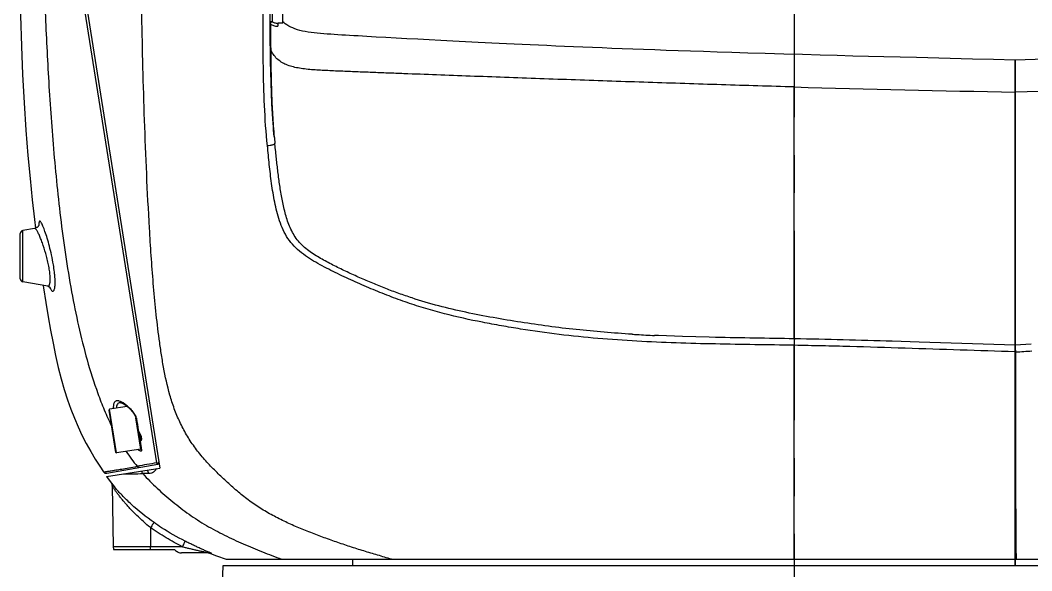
# Model space of a CAD drawing. Header units: millimetres. Extents: x 4086 to 8300, y 123 to 1549.
# Drawn here: x 7121.56 to 7161.62, y 682.78 to 704.57 of the extents above; entities that cross this region are included whole.
import ezdxf

# ---------------------------------------------------------------- set-up
doc = ezdxf.new("R2010")
doc.units = ezdxf.units.MM
doc.linetypes.add('CENTER', pattern=[0.6, 0.375, -0.075, 0.075, -0.075])
doc.layers.add('中心线', color=7, linetype='Continuous')
doc.layers.add('外形图', color=7, linetype='Continuous')

msp = doc.modelspace()

# ---------------------------------------------------------------- linework, layer by layer
at = {"layer": '中心线', "linetype": 'CENTER', "ltscale": 20}
msp.add_line((7152.2176, 840.2368), (7152.2176, 620.6318), dxfattribs=at)
at = {"layer": '外形图'}
for p, q in [((7131.9676, 704.4551), (7131.9676, 735.7355)), ((7123.7269, 708.0943), (7127.0926, 686.8443)), ((7126.9685, 687.0524), (7123.6765, 707.838)), ((7131.4627, 704.461), (7131.4627, 704.4605)), ((7131.7685, 704.4175), (7131.7673, 704.4205)), ((7131.769, 704.4162), (7131.7685, 704.4175)), ((7131.9676, 704.4551), (7131.778, 704.4518)), ((7131.782, 704.446), (7131.7908, 704.452)), ((7136.048, 703.8876), (7135.6612, 703.9091)), ((7136.4534, 703.8652), (7136.048, 703.8876)), ((7136.8754, 703.8422), (7136.4534, 703.8652)), ((7137.3115, 703.8186), (7136.8754, 703.8422)), ((7137.7612, 703.7947), (7137.3115, 703.8186)), ((7138.2248, 703.7703), (7137.7612, 703.7947)), ((7138.703, 703.7455), (7138.2248, 703.7703)), ((7160.9676, 691.7082), (7160.9676, 702.9916)), ((7160.9676, 702.9908), (7160.9676, 691.7075)), ((7152.2176, 691.9624), (7152.2176, 701.9326)), ((7131.6235, 699.9646), (7131.6269, 699.9311)), ((7131.625, 699.95), (7131.6269, 699.9311)), ((7131.6508, 699.7102), (7131.6509, 699.7092)), ((7122.1342, 696.3327), (7121.6708, 696.251)), ((7121.5675, 694.3376), (7121.5675, 696.1279)), ((7121.6708, 694.2145), (7121.6708, 696.251)), ((7122.6534, 694.0413), (7121.6708, 694.2145)), ((7146.8064, 692.089), (7146.6854, 692.0946)), ((7146.8443, 692.0873), (7146.8064, 692.089)), ((7152.2176, 683.2368), (7152.2176, 691.7039)), ((7161.6068, 691.7483), (7160.9676, 691.7068)), ((7160.9676, 682.9868), (7160.9676, 691.7075)), ((7160.9676, 691.7069), (7160.9676, 682.9868)), ((7160.9676, 691.4424), (7160.9897, 691.4425)), ((7125.3492, 687.4636), (7125.0833, 689.1426)), ((7125.8017, 689.2817), (7125.1041, 689.1712)), ((7125.3778, 687.4428), (7125.1041, 689.1712)), ((7126.1437, 688.8376), (7126.1448, 688.8331)), ((7126.1448, 688.8331), (7126.1448, 688.8328)), ((7126.3408, 687.5953), (7126.1448, 688.8331)), ((7126.3316, 687.9735), (7126.2868, 688.2564)), ((7126.3107, 687.9072), (7126.3684, 687.5507)), ((7126.3617, 687.9783), (7126.3316, 687.9735)), ((7126.3408, 687.5953), (7125.3778, 687.4428)), ((7124.9764, 686.5092), (7127.0926, 686.8443)), ((7124.9908, 686.6399), (7127.0186, 686.9974)), ((7124.9764, 686.5092), (7125.1243, 686.314)), ((7126.6661, 686.6301), (7126.4184, 686.6253)), ((7125.2017, 686.1461), (7125.2438, 683.7325)), ((7126.7177, 684.4889), (7126.7178, 683.7325)), ((7127.985, 683.7325), (7125.2438, 683.7325)), ((7127.6866, 683.6118), (7125.2773, 683.6118)), ((7126.7178, 683.6118), (7126.7178, 683.7325)), ((7129.0408, 683.4868), (7127.9472, 683.4868)), ((7129.001, 683.4868), (7129.0211, 683.486)), ((7129.0211, 683.486), (7129.0411, 683.4836)), ((7129.094, 683.4689), (7129.1328, 683.4691)), ((7129.7172, 683.2368), (7160.9676, 683.2368)), ((7134.7176, 683.2368), (7134.7176, 682.9868)), ((7160.9676, 683.2368), (7174.7179, 683.2368)), ((7129.5208, 680.1086), (7129.5961, 682.9868)), ((7129.5961, 682.9868), (7174.839, 682.9868))]:
    msp.add_line(p, q, dxfattribs=at)
for points in [[(7121.5668, 707.9188), (7121.5651, 707.6523), (7121.5641, 706.1168), (7121.5802, 704.7549), (7121.6117, 703.5526), (7121.6576, 702.4243), (7121.7191, 701.3006), (7121.792, 700.2232), (7121.8713, 699.2238), (7121.9532, 698.3116), (7122.0372, 697.4695), (7122.1235, 696.6832), (7122.1646, 696.3404)], [(7131.7655, 704.4163), (7131.7664, 704.4128), (7131.7664, 704.4131), (7131.7672, 704.4207), (7131.7719, 704.4336), (7131.7814, 704.4456), (7131.782, 704.446)], [(7135.6612, 703.9091), (7135.293, 703.93), (7135.1157, 703.9401), (7134.9427, 703.9502), (7134.7741, 703.96), (7134.61, 703.9698), (7134.4503, 703.9794), (7134.2954, 703.9889), (7134.1452, 703.9983), (7133.9997, 704.0077), (7133.8586, 704.0173), (7133.7215, 704.0272), (7133.588, 704.0376), (7133.4576, 704.0486), (7133.3303, 704.0604), (7133.2059, 704.0732), (7133.0849, 704.0877), (7132.9674, 704.1044), (7132.8537, 704.1236), (7132.7441, 704.1459), (7132.6392, 704.1713), (7132.5397, 704.2001), (7132.4459, 704.232), (7132.3582, 704.2669), (7132.2763, 704.3047), (7132.2001, 704.3452), (7132.1291, 704.3883), (7132.0629, 704.434), (7132.0008, 704.4825), (7131.9676, 704.5117)], [(7172.545, 704.4835), (7172.3029, 704.1907), (7171.6941, 703.8897), (7171.0546, 703.7533), (7170.4945, 703.6594), (7170.0238, 703.5844), (7169.602, 703.5221), (7169.2606, 703.476), (7169.0027, 703.4442), (7168.6977, 703.4101), (7168.2687, 703.3669), (7167.6854, 703.3151), (7166.9622, 703.2594), (7166.1147, 703.2034), (7165.2408, 703.1538), (7164.2634, 703.1062), (7163.077, 703.0575), (7161.7535, 703.013), (7160.9676, 702.9908)], [(7157.0573, 703.092), (7155.7724, 703.125), (7155.1577, 703.141), (7154.5419, 703.1573), (7153.9115, 703.1741), (7153.2511, 703.1921), (7152.5468, 703.2116), (7151.8055, 703.2327), (7151.0673, 703.2543), (7150.3742, 703.2751), (7149.7467, 703.2945), (7149.1693, 703.3128), (7148.629, 703.3303), (7148.1158, 703.3474), (7147.6228, 703.3642), (7147.1482, 703.3807), (7146.6904, 703.397), (7146.2479, 703.4131), (7145.8193, 703.429), (7145.4035, 703.4447), (7144.9995, 703.4604), (7144.6061, 703.4759), (7144.2225, 703.4913), (7143.8477, 703.5067), (7143.481, 703.522), (7143.1217, 703.5372), (7142.77, 703.5524), (7142.4258, 703.5675), (7142.0893, 703.5825), (7141.7606, 703.5974), (7141.4398, 703.6121), (7141.1272, 703.6266), (7140.8233, 703.6409), (7140.5289, 703.6549), (7140.2449, 703.6686), (7139.9713, 703.6819), (7139.7065, 703.695), (7139.4487, 703.7078), (7139.1962, 703.7205), (7138.9477, 703.733), (7138.703, 703.7455)], [(7160.9676, 702.9916), (7160.1039, 703.0141), (7159.2783, 703.0353), (7157.0573, 703.092)], [(7131.6763, 699.4376), (7131.667, 699.5347), (7131.6509, 699.7092)], [(7122.306, 696.4764), (7122.306, 696.4766), (7122.3056, 696.4751), (7122.3046, 696.4717), (7122.3029, 696.4665), (7122.3003, 696.4598), (7122.2967, 696.4518), (7122.2921, 696.4428), (7122.2862, 696.4328), (7122.2788, 696.4219), (7122.2696, 696.4102), (7122.2586, 696.398), (7122.2455, 696.3856), (7122.2303, 696.3735), (7122.2131, 696.3621), (7122.194, 696.3518), (7122.1735, 696.3432), (7122.1519, 696.3365), (7122.1341, 696.3326)], [(7122.4711, 694.0734), (7122.4843, 693.9848), (7122.5771, 693.3972), (7122.6708, 692.8372), (7122.766, 692.3022), (7122.8637, 691.79), (7122.9653, 691.2989), (7123.0723, 690.8276), (7123.1858, 690.3776), (7123.3061, 689.9506), (7123.4332, 689.5484), (7123.5669, 689.171), (7123.7071, 688.8157), (7123.8541, 688.4781), (7124.0102, 688.149), (7124.1781, 687.8214), (7124.3548, 687.5005), (7124.5351, 687.196), (7124.7123, 686.9177), (7124.867, 686.691)], [(7122.6534, 694.0413), (7122.6695, 694.0378), (7122.687, 694.0324), (7122.702, 694.0263), (7122.7147, 694.0198), (7122.7253, 694.0135), (7122.7339, 694.0074), (7122.7407, 694.002), (7122.7456, 693.9975), (7122.7488, 693.9942), (7122.7501, 693.9928)], [(7149.095, 692.0166), (7148.8458, 692.022), (7147.7968, 692.0507), (7146.8443, 692.0877)], [(7160.9676, 691.7075), (7159.6956, 691.7476), (7158.4266, 691.7878), (7157.169, 691.8283), (7156.1009, 691.8623)], [(7125.514, 689.4353), (7125.5193, 689.4358), (7125.5293, 689.4355), (7125.5424, 689.4338), (7125.5584, 689.4301), (7125.5772, 689.4242), (7125.5989, 689.4157), (7125.6236, 689.4042), (7125.6511, 689.3894), (7125.6812, 689.3713), (7125.7137, 689.3497), (7125.7484, 689.3245), (7125.785, 689.2958)], [(7125.785, 689.2958), (7125.8234, 689.2635), (7125.8634, 689.2278), (7125.9046, 689.1887), (7125.944, 689.1494)], [(7125.944, 689.1494), (7125.9469, 689.1464), (7125.9524, 689.1407), (7125.9578, 689.1349), (7125.9632, 689.1291), (7125.9685, 689.1231), (7125.9738, 689.1171), (7125.979, 689.1111), (7125.9841, 689.1051), (7125.9892, 689.099), (7125.9942, 689.0929), (7125.9991, 689.0869), (7126.0038, 689.0808), (7126.0085, 689.0748), (7126.0131, 689.0688), (7126.0176, 689.0628), (7126.022, 689.0569), (7126.0263, 689.0511), (7126.0305, 689.0453), (7126.0346, 689.0396), (7126.0386, 689.0339), (7126.0425, 689.0283), (7126.0464, 689.0227), (7126.0502, 689.0171), (7126.0539, 689.0115), (7126.0576, 689.006), (7126.0611, 689.0004), (7126.0647, 688.9949), (7126.0682, 688.9895), (7126.0716, 688.984), (7126.0749, 688.9786), (7126.0782, 688.9732), (7126.0815, 688.9678), (7126.0847, 688.9625), (7126.0878, 688.9571), (7126.0909, 688.9518), (7126.0939, 688.9465), (7126.0968, 688.9413), (7126.0998, 688.936), (7126.1026, 688.9308), (7126.1054, 688.9256), (7126.1081, 688.9204), (7126.1108, 688.9152), (7126.1134, 688.9101), (7126.116, 688.905), (7126.1184, 688.9), (7126.1208, 688.895), (7126.1232, 688.8901), (7126.1254, 688.8853), (7126.1276, 688.8805), (7126.1296, 688.8758), (7126.1316, 688.8712), (7126.1334, 688.8668), (7126.1352, 688.8624), (7126.1368, 688.8582), (7126.1383, 688.8542), (7126.1397, 688.8503), (7126.141, 688.8467), (7126.1421, 688.8433), (7126.143, 688.8402), (7126.1437, 688.8376)], [(7124.867, 686.691), (7124.8703, 686.6865), (7124.8783, 686.6771), (7124.8872, 686.6686), (7124.897, 686.6609), (7124.9074, 686.6543), (7124.9184, 686.6488), (7124.9299, 686.6443), (7124.9418, 686.641), (7124.954, 686.6389), (7124.9663, 686.638), (7124.9786, 686.6384), (7124.9908, 686.6399)], [(7125.1243, 686.314), (7125.2882, 686.1108), (7125.3146, 686.0792)], [(7125.1778, 686.2476), (7125.1784, 686.2465), (7125.1811, 686.2406), (7125.1841, 686.2336), (7125.1872, 686.2255), (7125.1903, 686.2163), (7125.1933, 686.2061), (7125.1961, 686.1949), (7125.1984, 686.1829), (7125.2002, 686.1699), (7125.2014, 686.156), (7125.2018, 686.1461)], [(7129.0411, 683.4836), (7129.0608, 683.4796), (7129.0801, 683.474), (7129.094, 683.4689)], [(7129.094, 683.4689), (7129.3405, 683.3729), (7129.7172, 683.2368)]]:
    msp.add_lwpolyline(points, dxfattribs=at)
for centre, radius, start, end in [((7131.5367, 704.4611), 0.074, 179.09637, 180.0871), ((7233.0356, 704.448), 101.5576, 180.013013, 180.577631), ((7131.7874, 703.5206), 0.3191, 180.62827, 181.79338), ((7131.7936, 703.5212), 0.3252, 181.87208, 197.33857), ((7172.9721, 1411.0032), 709.3743, 268.3234259, 269.0303517), ((7176.7165, 703.4633), 45.2397, 182.16358, 182.50827), ((7149.5211, 701.7545), 17.9869, 185.71122, 186.53002), ((7121.6925, 696.1279), 0.125, 100, 180), ((7115.1261, 693.5943), 7.8597, 9.51739, 12.4111), ((7121.6925, 694.3376), 0.125, 180, 260), ((7149.3905, 750.5009), 58.4687, 266.472911, 266.670769), ((7149.6524, 755.1202), 63.0953, 266.676902, 267.304723), ((7146.626, 399.6341), 292.3817, 88.142935, 88.904186), ((7156.8544, 763.732), 72.4077, 273.274036, 273.777542), ((7125.108, 689.1466), 0.025, 99, 189), ((7337.4593, 722.4602), 213.9566, 189.053137, 189.173415), ((7126.3394, 687.9241), 0.05, 99, 189), ((7125.3739, 687.4675), 0.025, 189, 279), ((7131.981, 691.6811), 7.4957, 213.87992, 219.48282), ((7126.4258, 687.6174), 0.0874, 194.59652, 195.59932), ((7175.2321, 413.3729), 277.9026, 100.001333, 100.163148), ((7127.0099, 687.0467), 0.05, 280, 9), ((7123.3283, 907.0701), 220.4659, 270.604487, 270.802981), ((7125.4938, 683.7368), 0.25, 181, 210)]:
    msp.add_arc(centre, radius, start, end, dxfattribs=at)
for points, knots in [([(7136.269, 683.2368), (7136.1769, 683.2625), (7135.9934, 683.3166), (7135.7184, 683.3987), (7135.4429, 683.4792), (7135.1681, 683.5624), (7134.8942, 683.6483), (7134.5299, 683.7655), (7134.0766, 683.918), (7133.5359, 684.1108), (7132.9991, 684.3142), (7132.4677, 684.5317), (7131.9453, 684.7695), (7131.4361, 685.0346), (7130.9444, 685.3307), (7130.4769, 685.6638), (7130.1116, 685.9723), (7129.8276, 686.2277), (7129.5468, 686.4867), (7129.2019, 686.8166), (7128.8105, 687.2346), (7128.4542, 687.6825), (7128.1414, 688.161), (7127.8765, 688.6667), (7127.6595, 689.1934), (7127.4287, 689.9139), (7127.2693, 690.6522), (7127.146, 691.3937), (7127.0399, 692.1331), (7126.9316, 693.0551), (7126.8307, 694.1578), (7126.75, 695.2531), (7126.6599, 696.6978), (7126.5685, 698.4847), (7126.4841, 700.6054), (7126.4234, 702.6946), (7126.3767, 704.7543), (7126.3444, 706.4544), (7126.3228, 707.8044), (7126.3085, 708.8116), (7126.2945, 709.8166), (7126.2769, 711.1553), (7126.2685, 712.1592), (7126.2625, 712.8286)], [0, 0, 0, 0, 0.0082898, 0.0165798, 0.024875, 0.0331696, 0.0414624, 0.0497546, 0.0663372, 0.0829206, 0.0995064, 0.1160925, 0.1326738, 0.149247, 0.1658176, 0.1823857, 0.1989458, 0.2072238, 0.2155009, 0.2320497, 0.2485832, 0.2650976, 0.281591, 0.2980604, 0.3145011, 0.3309063, 0.3635779, 0.3798466, 0.3960626, 0.4283142, 0.4603032, 0.4920298, 0.5235091, 0.5857703, 0.6471032, 0.7074705, 0.7669291, 0.8256733, 0.8548577, 0.8839567, 0.9129871, 0.9419737, 1, 1, 1, 1]), ([(7131.3562, 699.6025), (7131.2971, 700.1322), (7131.2284, 701.1896), (7131.194, 702.5083), (7131.1829, 703.5533), (7131.1815, 704.2018), (7131.1831, 704.7185), (7131.1852, 705.1047), (7131.1887, 705.49), (7131.1912, 705.7466), (7131.1916, 705.8747)], [0, 0, 0, 0, 0.2547264, 0.5059494, 0.6304144, 0.7541958, 0.8158519, 0.8773641, 0.9387408, 1, 1, 1, 1]), ([(7131.6235, 699.9646), (7131.607, 700.1296), (7131.4231, 702.2322), (7131.4676, 705.3715), (7131.4676, 705.9797)], [0, 0, 0, 0, 0.0816299, 1, 1, 1, 1]), ([(7131.5413, 706.047), (7131.5413, 705.951), (7131.54, 705.7682), (7131.5382, 705.4398), (7131.5364, 705.0321), (7131.5361, 704.7111), (7131.5364, 704.5357)], [0, 0, 0, 0, 0.1905037, 0.3628667, 0.6518648, 1, 1, 1, 1]), ([(7122.54, 705.229), (7122.5765, 704.3133), (7122.6635, 702.4568), (7122.8549, 699.635), (7123.0908, 697.2398), (7123.3502, 695.2923), (7123.5107, 694.3102), (7123.6008, 693.818)], [0, 0, 0, 0, 0.2397296, 0.4861315, 0.7397514, 0.8691247, 1, 1, 1, 1]), ([(7131.4627, 704.4623), (7131.463, 704.481), (7131.479, 704.5196), (7131.5177, 704.5354), (7131.5364, 704.5357)], [0, 0, 0, 0, 0.4990219, 1, 1, 1, 1]), ([(7131.4627, 704.4605), (7131.4628, 704.4542), (7131.4659, 704.4411), (7131.4735, 704.4301), (7131.4781, 704.4249)], [0, 0, 0, 0, 0.4741819, 1, 1, 1, 1]), ([(7131.4781, 704.4249), (7131.4757, 704.4356), (7131.4759, 704.4583), (7131.4905, 704.4888), (7131.5166, 704.5103), (7131.5385, 704.516), (7131.5494, 704.5163)], [0, 0, 0, 0, 0.249645, 0.5002242, 0.7506666, 1, 1, 1, 1]), ([(7131.4781, 704.4249), (7131.4956, 704.4111), (7131.5351, 704.3867), (7131.5994, 704.361), (7131.6545, 704.3462), (7131.6959, 704.339), (7131.722, 704.3365), (7131.7435, 704.3366), (7131.7602, 704.3394), (7131.7725, 704.3454), (7131.7827, 704.359), (7131.781, 704.3855), (7131.7737, 704.4047), (7131.769, 704.4162)], [0, 0, 0, 0, 0.1726782, 0.3552689, 0.5334948, 0.6122219, 0.6800456, 0.7352369, 0.7777948, 0.810272, 0.838456, 0.9038137, 1, 1, 1, 1]), ([(7131.5364, 704.5357), (7131.5364, 704.5322), (7131.5394, 704.5241), (7131.5458, 704.5188), (7131.5494, 704.5163)], [0, 0, 0, 0, 0.4414166, 1, 1, 1, 1]), ([(7131.5494, 704.5163), (7131.5833, 704.4926), (7131.6429, 704.4693), (7131.7214, 704.4546), (7131.7602, 704.4515), (7131.778, 704.4518)], [0, 0, 0, 0, 0.5157551, 0.7780124, 1, 1, 1, 1]), ([(7131.4831, 703.4243), (7131.4847, 703.2838), (7131.4886, 703.0008), (7131.4972, 702.4286), (7131.5141, 701.7043), (7131.5518, 700.8287), (7131.5954, 700.2429), (7131.625, 699.95)], [0, 0, 0, 0, 0.1211552, 0.2441626, 0.4935548, 0.7460432, 1, 1, 1, 1]), ([(7152.2176, 701.9326), (7151.2553, 701.96), (7149.3279, 702.0176), (7146.9192, 702.095), (7144.9949, 702.1595), (7143.5636, 702.2086), (7142.1493, 702.2585), (7140.758, 702.3085), (7139.3951, 702.3581), (7138.0644, 702.4079), (7136.9767, 702.4491), (7136.1238, 702.4811), (7135.497, 702.505), (7134.8789, 702.5295), (7134.2715, 702.5536), (7133.7736, 702.5751), (7133.3842, 702.5959), (7133.1018, 702.6147), (7132.8292, 702.6408), (7132.5695, 702.6789), (7132.326, 702.7338), (7132.1019, 702.8102), (7131.9002, 702.9127), (7131.7244, 703.0466), (7131.5795, 703.2174), (7131.5111, 703.3524), (7131.4831, 703.4243)], [0, 0, 0, 0, 0.1372314, 0.2748996, 0.3435597, 0.4117198, 0.4790686, 0.5453106, 0.6101832, 0.6734954, 0.7351488, 0.7653558, 0.7951676, 0.8245818, 0.8535349, 0.8818259, 0.8956305, 0.9091204, 0.9221745, 0.9346677, 0.9465148, 0.9577055, 0.9683356, 0.9786351, 0.9890016, 1, 1, 1, 1]), ([(7172.9285, 703.3598), (7172.8588, 703.1916), (7172.6706, 702.8932), (7172.1054, 702.5378), (7170.6624, 702.354), (7166.9415, 701.9242), (7163.4656, 701.7704), (7160.9676, 701.7303)], [0, 0, 0, 0, 0.0442787, 0.0827539, 0.1583704, 0.3923319, 1, 1, 1, 1]), ([(7131.6509, 699.7092), (7131.6521, 699.6952), (7131.6323, 699.6723), (7131.5998, 699.6535), (7131.5617, 699.6375), (7131.5164, 699.624), (7131.4474, 699.6094), (7131.393, 699.6037), (7131.3562, 699.6025)], [0, 0, 0, 0, 0.1284823, 0.2294631, 0.3551102, 0.5014469, 0.6625083, 1, 1, 1, 1]), ([(7152.2176, 691.7039), (7151.6966, 691.7135), (7150.6556, 691.7297), (7149.0957, 691.7542), (7147.5395, 691.793), (7145.9882, 691.8603), (7144.4433, 691.9666), (7142.9066, 692.1237), (7141.6343, 692.3042), (7140.6223, 692.4743), (7139.6147, 692.6606), (7138.6129, 692.8795), (7137.6251, 693.1544), (7136.8922, 693.3905), (7136.1677, 693.6549), (7135.4515, 693.9439), (7134.7423, 694.2531), (7134.1573, 694.5264), (7133.6947, 694.7581), (7133.3517, 694.9412), (7133.016, 695.1393), (7132.6955, 695.3628), (7132.4032, 695.624), (7132.158, 695.9297), (7131.9691, 696.2704), (7131.8293, 696.6304), (7131.7238, 696.9987), (7131.6134, 697.4929), (7131.5138, 698.114), (7131.4257, 698.859), (7131.3777, 699.3551), (7131.3562, 699.6025)], [0, 0, 0, 0, 0.0632942, 0.1264779, 0.189517, 0.2523889, 0.3150849, 0.377612, 0.439994, 0.471141, 0.5022648, 0.5644808, 0.5956138, 0.6267838, 0.6580013, 0.6892712, 0.7205947, 0.7519764, 0.7676941, 0.7834348, 0.7992059, 0.8150128, 0.8308423, 0.8466478, 0.8623685, 0.8779731, 0.8934684, 0.9088733, 0.9394633, 0.9698272, 1, 1, 1, 1]), ([(7145.7935, 692.143), (7145.4243, 692.1657), (7144.6867, 692.2183), (7143.5831, 692.3222), (7142.4835, 692.4544), (7141.3885, 692.6144), (7140.2978, 692.7963), (7139.2122, 693.0028), (7138.1361, 693.2539), (7137.2528, 693.5155), (7136.5561, 693.7558), (7136.0381, 693.9504), (7135.5246, 694.1577), (7135.0152, 694.3763), (7134.5099, 694.6056), (7134.0096, 694.8472), (7133.5987, 695.0618), (7133.2783, 695.2496), (7132.9677, 695.4539), (7132.6798, 695.6957), (7132.4502, 695.9908), (7132.3103, 696.2339), (7132.199, 696.4904), (7132.0801, 696.8411), (7131.97, 697.2879), (7131.8714, 697.8271), (7131.7945, 698.3656), (7131.7306, 698.9022), (7131.6936, 699.2594), (7131.6763, 699.4376)], [0, 0, 0, 0, 0.0627424, 0.1254114, 0.1880219, 0.2505851, 0.3131016, 0.3755679, 0.4380045, 0.500464, 0.5317234, 0.5630068, 0.5943171, 0.6256559, 0.6570256, 0.6884313, 0.7198819, 0.7356312, 0.7514003, 0.7829554, 0.7987802, 0.814605, 0.8304008, 0.8461362, 0.8773709, 0.9083413, 0.9390879, 0.9696376, 1, 1, 1, 1]), ([(7122.6057, 695.2327), (7122.5674, 695.3771), (7122.5043, 695.5848), (7122.4101, 695.845), (7122.3436, 696.0094), (7122.2891, 696.1283), (7122.2478, 696.2067), (7122.2208, 696.2524), (7122.1962, 696.2883), (7122.1739, 696.314), (7122.1543, 696.33), (7122.1398, 696.3337), (7122.1342, 696.3327)], [0, 0, 0, 0, 0.3688342, 0.5355765, 0.6832463, 0.806874, 0.8582639, 0.9020592, 0.937913, 0.9656934, 0.9857811, 1, 1, 1, 1]), ([(7122.8021, 695.2836), (7122.7771, 695.398), (7122.7242, 695.6184), (7122.638, 695.9287), (7122.5526, 696.1961), (7122.4832, 696.3839), (7122.4312, 696.5001), (7122.3997, 696.5592), (7122.375, 696.5954), (7122.3562, 696.6123), (7122.3445, 696.6183), (7122.3327, 696.6176), (7122.3232, 696.6097), (7122.3159, 696.5967), (7122.3098, 696.5785), (7122.3049, 696.555), (7122.2995, 696.5129), (7122.298, 696.4785), (7122.2975, 696.4538)], [0, 0, 0, 0, 0.2190618, 0.4237052, 0.6021502, 0.7438225, 0.7979672, 0.8398739, 0.8691227, 0.8792389, 0.8868675, 0.8931414, 0.8999765, 0.9089417, 0.9207531, 0.9356977, 0.9538922, 1, 1, 1, 1]), ([(7122.6534, 694.0413), (7122.6609, 694.04), (7122.6775, 694.0411), (7122.6992, 694.0572), (7122.7164, 694.0845), (7122.7304, 694.1227), (7122.7411, 694.1719), (7122.7481, 694.232), (7122.7514, 694.3024), (7122.7504, 694.4147), (7122.7376, 694.5741), (7122.7075, 694.7818), (7122.6632, 695.0046), (7122.626, 695.1562), (7122.6057, 695.2327)], [0, 0, 0, 0, 0.0181925, 0.0378084, 0.0627143, 0.0949037, 0.1351687, 0.1836999, 0.2403332, 0.3046593, 0.4537806, 0.624609, 0.8093515, 1, 1, 1, 1]), ([(7122.727, 694.012), (7122.7369, 693.9897), (7122.7559, 693.9501), (7122.7863, 693.9), (7122.8123, 693.8691), (7122.8328, 693.8541), (7122.8467, 693.8481), (7122.8603, 693.8468), (7122.8785, 693.852), (7122.8991, 693.8735), (7122.9165, 693.9129), (7122.9307, 693.9684), (7122.9407, 694.04), (7122.9463, 694.127), (7122.9471, 694.2284), (7122.943, 694.3428), (7122.9339, 694.4685), (7122.9147, 694.6539), (7122.8939, 694.7966), (7122.8776, 694.8939)], [0, 0, 0, 0, 0.0563804, 0.1014435, 0.1354213, 0.1486768, 0.159924, 0.1699038, 0.179683, 0.2027299, 0.235177, 0.2790231, 0.3347429, 0.4021279, 0.4805263, 0.5691029, 0.6666614, 0.7719578, 1, 1, 1, 1]), ([(7123.6008, 693.818), (7123.6832, 693.3674), (7123.8648, 692.4653), (7124.1989, 691.1204), (7124.5483, 690.0119), (7124.8866, 689.1412), (7125.0795, 688.7138), (7125.1832, 688.5033)], [0, 0, 0, 0, 0.2471019, 0.496259, 0.7472571, 0.873425, 1, 1, 1, 1]), ([(7152.2176, 691.9624), (7151.6967, 691.9721), (7150.6558, 691.9889), (7149.6149, 692.0057), (7149.095, 692.0166)], [0, 0, 0, 0, 0.5004668, 1, 1, 1, 1]), ([(7152.2176, 691.9624), (7152.2187, 691.9623), (7152.2204, 691.9623), (7152.2222, 691.9604), (7152.2215, 691.9583), (7152.2218, 691.9559), (7152.2218, 691.9529), (7152.2218, 691.9477), (7152.2217, 691.9398), (7152.2215, 691.9287), (7152.2212, 691.9097), (7152.2208, 691.8815), (7152.2201, 691.843), (7152.2193, 691.7994), (7152.2185, 691.7525), (7152.2179, 691.7203), (7152.2176, 691.7039)], [0, 0, 0, 0, 0.0124868, 0.0187555, 0.025815, 0.0351586, 0.0467686, 0.0606077, 0.094857, 0.1375837, 0.1883749, 0.3121104, 0.4612794, 0.6301037, 0.8120331, 1, 1, 1, 1]), ([(7160.9676, 691.4456), (7160.2431, 691.4696), (7158.7906, 691.5159), (7156.6072, 691.5885), (7154.7819, 691.6452), (7153.3177, 691.6823), (7152.5844, 691.6972), (7152.2176, 691.7039)], [0, 0, 0, 0, 0.2484191, 0.4980373, 0.7486536, 0.8742555, 1, 1, 1, 1]), ([(7160.9759, 691.6484), (7160.9748, 691.6573), (7160.9725, 691.6725), (7160.9694, 691.6877), (7160.9676, 691.6939)], [0, 0, 0, 0, 0.5814358, 1, 1, 1, 1]), ([(7160.9897, 691.4425), (7160.9884, 691.4971), (7160.9852, 691.5659), (7160.9778, 691.6344), (7160.9759, 691.6484)], [0, 0, 0, 0, 0.7939963, 1, 1, 1, 1]), ([(7125.8247, 689.2857), (7125.7857, 689.3207), (7125.7108, 689.383), (7125.5983, 689.4567), (7125.5084, 689.4965), (7125.4429, 689.5102), (7125.4, 689.5115), (7125.3611, 689.5036), (7125.327, 689.4862), (7125.2985, 689.459), (7125.2764, 689.4226), (7125.2608, 689.3775), (7125.2478, 689.3009), (7125.2498, 689.2386), (7125.2541, 689.1951)], [0, 0, 0, 0, 0.1787483, 0.3318449, 0.4579899, 0.5114696, 0.5594222, 0.6033227, 0.6454422, 0.6886514, 0.7358406, 0.7893483, 0.8507523, 1, 1, 1, 1]), ([(7125.514, 689.4353), (7125.4933, 689.4324), (7125.4521, 689.4192), (7125.4038, 689.3707), (7125.3762, 689.2988), (7125.3713, 689.244), (7125.3711, 689.2138)], [0, 0, 0, 0, 0.216829, 0.4337421, 0.6864915, 1, 1, 1, 1]), ([(7125.9306, 689.1839), (7125.9217, 689.1929), (7125.8873, 689.2277), (7125.8517, 689.2615), (7125.8247, 689.2857)], [0, 0, 0, 0, 0.2585479, 1, 1, 1, 1]), ([(7125.9305, 689.184), (7125.9308, 689.1774), (7125.933, 689.1647), (7125.9399, 689.1537), (7125.944, 689.1494)], [0, 0, 0, 0, 0.5240627, 1, 1, 1, 1]), ([(7125.9306, 689.1839), (7125.971, 689.1425), (7126.0272, 689.072), (7126.0931, 688.9695), (7126.1234, 688.913), (7126.1369, 688.8837)], [0, 0, 0, 0, 0.4747989, 0.7355814, 1, 1, 1, 1]), ([(7126.1369, 688.8837), (7126.1439, 688.8685), (7126.1562, 688.8393), (7126.1656, 688.8088), (7126.168, 688.7941)], [0, 0, 0, 0, 0.5293716, 1, 1, 1, 1]), ([(7126.1448, 688.8328), (7126.146, 688.8257), (7126.1515, 688.8112), (7126.1618, 688.7999), (7126.1678, 688.7949)], [0, 0, 0, 0, 0.4808055, 1, 1, 1, 1]), ([(7126.2142, 688.395), (7126.2142, 688.4005), (7126.2143, 688.4115), (7126.2095, 688.4273), (7126.2064, 688.4433), (7126.2048, 688.4541), (7126.204, 688.4595)], [0, 0, 0, 0, 0.2495969, 0.4991949, 0.7494795, 1, 1, 1, 1]), ([(7126.2391, 688.3506), (7126.2371, 688.3544), (7126.2331, 688.3621), (7126.2285, 688.3719), (7126.225, 688.3799), (7126.2226, 688.3858), (7126.2208, 688.3925), (7126.2163, 688.3943), (7126.2142, 688.395)], [0, 0, 0, 0, 0.248634, 0.4981136, 0.6230782, 0.7487005, 0.8723653, 1, 1, 1, 1]), ([(7126.2391, 688.3506), (7126.2586, 688.3149), (7126.2935, 688.2457), (7126.3345, 688.145), (7126.3593, 688.0568), (7126.3645, 688.0016), (7126.3619, 687.9781)], [0, 0, 0, 0, 0.3075569, 0.5865317, 0.820968, 1, 1, 1, 1]), ([(7126.291, 687.9102), (7126.2911, 687.9096), (7126.2915, 687.9084), (7126.2926, 687.9072), (7126.2938, 687.9065), (7126.2948, 687.9061), (7126.2954, 687.9062), (7126.2959, 687.9059), (7126.2954, 687.9057), (7126.2949, 687.9056), (7126.2936, 687.9052), (7126.2926, 687.905), (7126.2918, 687.9048)], [0, 0, 0, 0, 0.1707245, 0.3386206, 0.4291789, 0.5310214, 0.6075447, 0.6242571, 0.6477198, 0.7059277, 0.7905588, 1, 1, 1, 1]), ([(7126.2918, 687.9048), (7126.294, 687.9051), (7126.2984, 687.9058), (7126.3028, 687.9057), (7126.3049, 687.906)], [0, 0, 0, 0, 0.5066492, 1, 1, 1, 1]), ([(7126.3619, 687.9781), (7126.361, 687.9689), (7126.3577, 687.952), (7126.347, 687.93), (7126.3309, 687.9145), (7126.3176, 687.9089), (7126.3107, 687.9072)], [0, 0, 0, 0, 0.2960486, 0.5469016, 0.7730346, 1, 1, 1, 1]), ([(7126.3684, 687.5507), (7126.3695, 687.5438), (7126.3698, 687.5336), (7126.3634, 687.5232), (7126.3551, 687.5169), (7126.3405, 687.5146), (7126.3118, 687.5197), (7126.2699, 687.54), (7126.2376, 687.5625), (7126.22, 687.5761)], [0, 0, 0, 0, 0.1099735, 0.1505947, 0.188826, 0.2720975, 0.3756173, 0.6482532, 1, 1, 1, 1]), ([(7126.3684, 687.5507), (7126.3652, 687.5537), (7126.3535, 687.5661), (7126.3451, 687.5817), (7126.3416, 687.5939)], [0, 0, 0, 0, 0.2574896, 1, 1, 1, 1]), ([(7126.9685, 687.0524), (7126.976, 687.0461), (7126.9959, 687.0385), (7127.0218, 687.0429), (7127.0389, 687.0539), (7127.0514, 687.0682), (7127.0548, 687.0829), (7127.0534, 687.0917)], [0, 0, 0, 0, 0.2520644, 0.516283, 0.6461336, 0.7704011, 1, 1, 1, 1]), ([(7127.0186, 686.9974), (7127.0149, 686.9968), (7127.0057, 686.9984), (7126.9931, 687.0085), (7126.9798, 687.0268), (7126.9723, 687.0427), (7126.9685, 687.0524)], [0, 0, 0, 0, 0.1435179, 0.3324789, 0.6040105, 1, 1, 1, 1]), ([(7124.867, 686.691), (7124.8672, 686.6907), (7124.8692, 686.6913), (7124.8722, 686.6911), (7124.8781, 686.6921), (7124.8858, 686.6931), (7124.896, 686.6946), (7124.9085, 686.6964), (7124.9233, 686.6986), (7124.948, 686.7024), (7124.985, 686.7082), (7125.0373, 686.7165), (7125.1001, 686.7266), (7125.174, 686.7388), (7125.2593, 686.7529), (7125.3969, 686.7761), (7125.5997, 686.8107), (7125.8809, 686.8595), (7126.0851, 686.8955), (7126.1957, 686.915)], [0, 0, 0, 0, 0.0009186, 0.0034656, 0.0076708, 0.0135615, 0.0211648, 0.0305114, 0.0416342, 0.0545668, 0.086008, 0.1251364, 0.1722661, 0.2277115, 0.2917773, 0.3647469, 0.5383539, 0.7499425, 1, 1, 1, 1]), ([(7126.3083, 686.8722), (7126.288, 686.8686), (7126.255, 686.8718), (7126.2229, 686.8897), (7126.2063, 686.9028), (7126.1996, 686.911), (7126.1963, 686.9151)], [0, 0, 0, 0, 0.4942253, 0.7466403, 0.8747042, 1, 1, 1, 1]), ([(7126.3706, 686.73), (7126.372, 686.7203), (7126.3773, 686.6964), (7126.3892, 686.6668), (7126.4048, 686.6424), (7126.413, 686.6306), (7126.4176, 686.6253)], [0, 0, 0, 0, 0.2530466, 0.6302102, 0.8182077, 1, 1, 1, 1]), ([(7126.6661, 686.6301), (7126.6499, 686.649), (7126.6244, 686.6934), (7126.6164, 686.7439), (7126.6169, 686.769)], [0, 0, 0, 0, 0.4969662, 1, 1, 1, 1]), ([(7126.9546, 686.8225), (7126.9416, 686.7937), (7126.9084, 686.7414), (7126.8403, 686.681), (7126.7586, 686.6411), (7126.6977, 686.6308), (7126.6661, 686.6301)], [0, 0, 0, 0, 0.2600939, 0.5008407, 0.7403635, 1, 1, 1, 1]), ([(7126.4184, 686.6253), (7126.5994, 686.4239), (7126.8868, 686.1355), (7127.29, 685.773), (7127.7052, 685.4228), (7128.2451, 685.0094), (7128.9317, 684.5665), (7129.6531, 684.1821), (7130.396, 683.8408), (7131.1509, 683.5264), (7131.66, 683.331), (7131.9158, 683.2368)], [0, 0, 0, 0, 0.1244633, 0.1868014, 0.249186, 0.3740555, 0.4990681, 0.6242063, 0.7494284, 0.8746996, 1, 1, 1, 1]), ([(7126.7177, 684.4858), (7126.6236, 684.5635), (7126.4402, 684.7215), (7126.179, 684.9665), (7125.9746, 685.1751), (7125.8216, 685.3415), (7125.7143, 685.4631), (7125.6137, 685.582), (7125.5207, 685.6967), (7125.436, 685.8054), (7125.3719, 685.8916), (7125.3258, 685.9554), (7125.2956, 685.9982), (7125.269, 686.0369), (7125.2463, 686.0708), (7125.228, 686.0992), (7125.2157, 686.119), (7125.2085, 686.1315), (7125.2049, 686.138), (7125.2027, 686.1426), (7125.2017, 686.1452), (7125.2017, 686.1461)], [0, 0, 0, 0, 0.162167, 0.3216109, 0.4758006, 0.5501376, 0.622132, 0.6913047, 0.7570361, 0.8184524, 0.8743778, 0.899766, 0.9230806, 0.94401, 0.9622108, 0.9772985, 0.988856, 0.9931787, 0.9964814, 0.9987515, 1, 1, 1, 1]), ([(7126.862, 684.6855), (7126.5471, 684.908), (7126.1113, 685.2566), (7125.613, 685.7424), (7125.4046, 685.9724), (7125.3146, 686.0792)], [0, 0, 0, 0, 0.5542426, 0.7992248, 1, 1, 1, 1]), ([(7126.8619, 684.6856), (7126.8613, 684.6852), (7126.8601, 684.6835), (7126.8575, 684.6804), (7126.8537, 684.6753), (7126.8461, 684.6651), (7126.8339, 684.6484), (7126.8161, 684.6239), (7126.7948, 684.5942), (7126.7615, 684.5477), (7126.7355, 684.5111), (7126.7177, 684.4858)], [0, 0, 0, 0, 0.0077303, 0.0245604, 0.0503631, 0.0849097, 0.1789118, 0.3031699, 0.4531861, 0.6235282, 1, 1, 1, 1]), ([(7128.0935, 683.9511), (7127.7735, 684.113), (7127.3561, 684.3488), (7126.9597, 684.6165), (7126.862, 684.6855)], [0, 0, 0, 0, 0.749923, 1, 1, 1, 1]), ([(7127.985, 683.7325), (7127.7654, 683.8436), (7127.3328, 684.0795), (7126.9187, 684.3469), (7126.7177, 684.4889)], [0, 0, 0, 0, 0.5000151, 1, 1, 1, 1]), ([(7128.0936, 683.951), (7128.0931, 683.9491), (7128.0897, 683.9429), (7128.0838, 683.9297), (7128.0737, 683.9094), (7128.0605, 683.8826), (7128.0443, 683.8503), (7128.0189, 683.7996), (7127.9989, 683.7598), (7127.9851, 683.7325)], [0, 0, 0, 0, 0.0246485, 0.084984, 0.1788709, 0.3029579, 0.452812, 0.6230788, 1, 1, 1, 1]), ([(7129.1328, 683.4691), (7129.1336, 683.4691), (7129.1295, 683.472), (7129.1269, 683.4729), (7129.1204, 683.4762), (7129.1131, 683.4795), (7129.1001, 683.4854), (7129.0813, 683.4937), (7129.056, 683.5047), (7129.0174, 683.5215), (7128.9651, 683.5442), (7128.8991, 683.5729), (7128.8301, 683.6032), (7128.7592, 683.6347), (7128.6623, 683.6783), (7128.5395, 683.7345), (7128.3912, 683.8044), (7128.2422, 683.8766), (7128.143, 683.926), (7128.0935, 683.9511)], [0, 0, 0, 0, 0.002151, 0.0061058, 0.0118387, 0.0191625, 0.0279059, 0.0488018, 0.0731987, 0.1001232, 0.1590593, 0.2223648, 0.2884097, 0.356302, 0.4255076, 0.5665951, 0.7099818, 0.8546903, 1, 1, 1, 1]), ([(7127.6866, 683.6118), (7127.7042, 683.5911), (7127.744, 683.5557), (7127.8294, 683.5062), (7127.9012, 683.4868), (7127.9472, 683.4868)], [0, 0, 0, 0, 0.275209, 0.5336329, 1, 1, 1, 1]), ([(7127.9851, 683.7325), (7128.0315, 683.7207), (7128.1244, 683.6975), (7128.2639, 683.6636), (7128.4034, 683.6305), (7128.5424, 683.5984), (7128.658, 683.5723), (7128.7498, 683.5518), (7128.8179, 683.5368), (7128.8845, 683.5223), (7128.9399, 683.5102), (7128.9798, 683.5015), (7129.0119, 683.4943), (7129.0209, 683.4923), (7129.043, 683.4868), (7129.0405, 683.4868)], [0, 0, 0, 0, 0.1326306, 0.2651669, 0.3974537, 0.5292858, 0.6603135, 0.7253159, 0.789747, 0.853224, 0.9148206, 0.9441447, 0.9712594, 0.9929995, 1, 1, 1, 1])]:
    msp.add_open_spline(points, degree=3, knots=knots, dxfattribs=at)
for points in [[(7161.0131, 683.5053), (7160.9877, 686.1509), (7160.9916, 688.7967), (7160.9897, 691.4425)], [(7126.3049, 687.906), (7126.3069, 687.9063), (7126.3088, 687.9067), (7126.3107, 687.9072)], [(7129.0405, 683.4868), (7129.0718, 683.4868), (7129.1037, 683.4807), (7129.1328, 683.4691)], [(7161.0159, 683.2368), (7161.0149, 683.3263), (7161.014, 683.4158), (7161.0131, 683.5053)]]:
    msp.add_open_spline(points, degree=3, dxfattribs=at)

doc.saveas('drawing.dxf')
